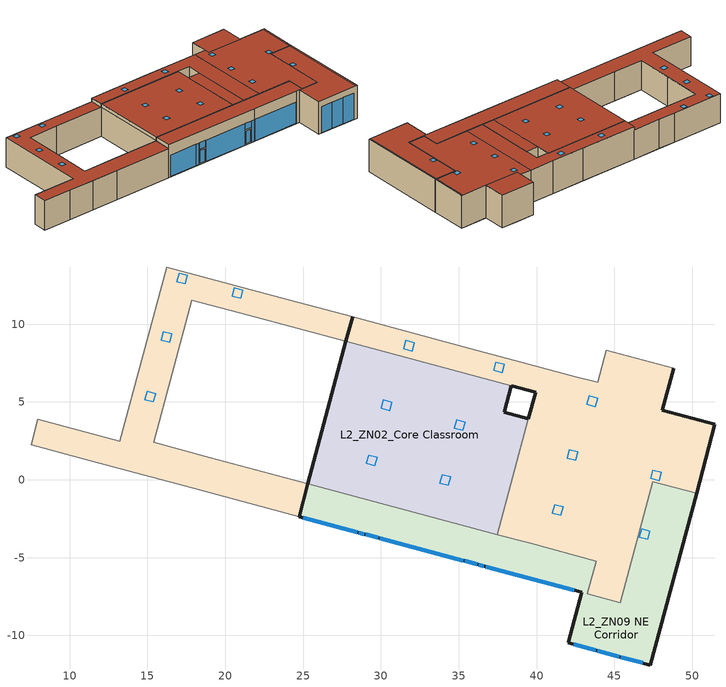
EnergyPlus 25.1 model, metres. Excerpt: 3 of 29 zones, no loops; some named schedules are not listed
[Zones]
L2_ZN02_Core Classroom
 floor to L1_ZN14_Core Open Office (NACM_Drop Ceiling): 27.75,8.89 38.38,6.05 35.93,-3.1 25.3,-0.26 z3.99; 37.92,4.33 39.48,3.91 37.49,-3.52 35.93,-3.1 z3.99
 wall outside (Base_CZ12-NonresMetalFrameWallU055): 27.75,8.89 25.3,-0.26 z7.72:8.18; 39.48,3.91 37.92,4.33 38.38,6.05 z3.99:8.18
 wall to L2_ZN01_Core Conf Room (NACM_Interior Wall): 27.75,8.89 25.3,-0.26 z3.99:7.72
 wall to L2_ZN08_Recep Corridor (NACM_Interior Wall): 38.38,6.05 27.75,8.89 z3.99:8.18
 wall to L2_ZN09 NE Corridor (NACM_Interior Wall): 25.3,-0.26 35.93,-3.1 z3.99:8.18
 wall to L2_ZN08_Recep Corridor (NACM_Interior Wall Reversed): 37.49,-3.52 39.48,3.91 z3.99:8.18
 wall to L2_ZN09 NE Corridor (NACM_Interior Wall Reversed): 35.93,-3.1 37.49,-3.52 z3.99:8.18
 roof outside (Base_CZ12-FlatNonresWoodFramingAndOtherRoofU028): 35.93,-3.1 38.38,6.05 27.75,8.89 25.3,-0.26 z8.18; 37.49,-3.52 39.48,3.91 37.92,4.33 35.93,-3.1 z8.18
 skylight (Skylight): 34.33,-0.35 34.48,0.18 33.94,0.33 33.79,-0.21 z8.18; 35.27,3.17 35.41,3.71 34.87,3.86 34.73,3.32 z8.18; 30.56,4.45 30.7,4.99 30.16,5.13 30.02,4.59 z8.18; 29.61,0.91 29.76,1.45 29.22,1.59 29.07,1.05 z8.18
L2_ZN08_Recep Corridor
 floor to L1_ZN12 SE Corridor Corner (NACM_Drop Ceiling): 46.56,7.78 48.8,7.18 48.08,4.47 45.83,5.07 z3.99
 floor to L1_ZN05_Core Corridor (NACM_Drop Ceiling): 44.48,8.34 46.56,7.78 45.83,5.07 43.75,5.63 z3.99; 28.18,10.47 42.49,6.64 39.61,-4.09 37.49,-3.52 39.94,5.63 27.75,8.89 z3.99; 42.49,6.64 43.92,6.25 43.75,5.63 45.83,5.07 43.25,-4.58 41.25,-4.04 41.13,-4.5 39.61,-4.09 z3.99
 floor to L1_ZN08 NE Corridor (NACM_Drop Ceiling): 16.23,13.67 28.18,10.47 27.75,8.89 17.85,11.55 15.39,2.4 25.3,-0.26 24.74,-2.36 7.52,2.25 7.96,3.89 13.23,2.48 z3.99; 45.83,5.07 51.46,3.56 50.28,-0.86 47.48,-0.11 45.39,-7.9 43.27,-7.33 43.83,-5.22 41.13,-4.5 41.25,-4.04 43.25,-4.58 z3.99
 wall outside (Base_CZ12-NonresMetalFrameWallU055): 38.38,6.05 39.94,5.63 39.48,3.91 / 50.28,-0.86 51.46,3.56 48.08,4.47 48.8,7.18 z3.99:8.18; 28.18,10.47 27.75,8.89 z7.72:8.18
 wall to L2_ZN07_Huddle Area (NACM_Interior Wall): 48.8,7.18 44.48,8.34 43.92,6.25 z3.99:8.18
 wall to L2_ZN07_Huddle Area (NACM_Interior Wall Reversed): 43.92,6.25 42.49,6.64 39.49,7.44 z3.99:8.18
 wall to L2_ZN07 North Conf (NACM_Interior Wall Reversed): 7.52,2.25 10.96,1.33 14.22,0.46 17.48,-0.42 24.74,-2.36 z3.99:7.72
 wall to L2_ZN01_Core Conf Room (NACM_Interior Wall Reversed): 25.3,-0.26 19.05,1.42 15.39,2.4 16.59,6.85 / 21.5,10.57 27.75,8.89 z3.99:7.72
 wall to L2_ZN06 Corner Conf (NACM_Interior Wall Reversed): 7.96,3.89 7.52,2.25 z3.99:7.72
 wall to L2_ZN10_IT Room (NACM_Interior Wall): 28.18,10.47 24.66,11.41 z3.99:7.72
 wall to L2_ZN01_Core Conf Room (NACM_Interior Wall): 16.59,6.85 17.85,11.55 21.5,10.57 z3.99:7.72
 wall to L2_ZN09 NE Corridor (NACM_Interior Wall): 24.74,-2.36 25.3,-0.26 z3.99:7.72; 37.49,-3.52 39.61,-4.09 / 43.27,-7.33 45.39,-7.9 47.48,-0.11 50.28,-0.86 z3.99:8.18
 wall to L2_ZN05_Core Open Office Cor (NACM_Interior Wall): 22.6,11.97 16.23,13.67 13.23,2.48 7.96,3.89 z3.99:7.72
 wall to L2_ZN12 Storage (NACM_Interior Wall): 24.66,11.41 22.6,11.97 z3.99:7.72
 wall to L2_ZN14 Restroom (NACM_Interior Wall): 35.3,8.56 28.18,10.47 z3.99:8.18
 wall to L2_ZN11_Breakroom (NACM_Interior Wall): 39.49,7.44 35.3,8.56 z3.99:8.18
 wall to L2_ZN09 NE Corridor (NACM_Interior Wall Reversed): 39.61,-4.09 43.83,-5.22 43.27,-7.33 z3.99:8.18
 roof outside (Base_CZ12-FlatNonresWoodFramingAndOtherRoofU028): 48.08,4.47 48.8,7.18 44.48,8.34 43.75,5.63 z8.18; 24.74,-2.36 25.3,-0.26 15.39,2.4 17.85,11.55 27.75,8.89 28.18,10.47 16.23,13.67 13.23,2.48 7.96,3.89 7.52,2.25 z7.72; 39.61,-4.09 42.49,6.64 28.18,10.47 27.75,8.89 39.94,5.63 37.49,-3.52 z8.18; 50.28,-0.86 51.46,3.56 51.32,3.6 50.13,-0.82 z8.18; 45.39,-7.9 47.48,-0.11 50.13,-0.82 51.32,3.6 43.75,5.63 43.92,6.25 42.49,6.64 39.61,-4.09 43.83,-5.22 43.27,-7.33 z8.18
 skylight (Skylight): 17.43,12.6 17.57,13.13 17.03,13.28 16.89,12.74 z7.72; 20.99,11.65 21.13,12.19 20.59,12.33 20.45,11.8 z7.72; 16.42,8.83 16.56,9.37 16.02,9.52 15.88,8.98 z7.72; 15.38,5 15.52,5.54 14.98,5.69 14.84,5.15 z7.72; 37.79,6.88 37.93,7.42 37.39,7.57 37.25,7.03 z8.18; 32.01,8.27 32.15,8.81 31.61,8.96 31.47,8.42 z8.18; 47.87,-0.06 48.02,0.48 47.48,0.62 47.33,0.08 z8.18; 42.51,1.25 42.65,1.79 42.11,1.93 41.97,1.39 z8.18; 43.78,4.71 43.92,5.25 43.38,5.39 43.24,4.85 z8.18; 41.56,-2.28 41.7,-1.74 41.16,-1.59 41.02,-2.13 z8.18
L2_ZN09 NE Corridor
 floor to L1_ZN05_Core Corridor (NACM_Drop Ceiling): 25.3,-0.26 41.13,-4.5 40.56,-6.6 24.74,-2.36 z3.99
 floor to L1_ZN08 NE Corridor (NACM_Drop Ceiling): 41.13,-4.5 43.83,-5.22 43.27,-7.33 40.56,-6.6 z3.99; 47.48,-0.11 50.28,-0.86 47.32,-11.9 42.03,-10.48 42.9,-7.23 45.39,-7.9 z3.99
 wall outside (Base_CZ12-NonresMetalFrameWallU055): 24.74,-2.36 36.68,-5.56 42.46,-7.11 42.9,-7.23 42.03,-10.48 47.32,-11.9 50.28,-0.86 z3.99:8.18; 25.3,-0.26 24.74,-2.36 z7.72:8.18
 window (Base_AllCZ_FixedWindowU34): 36.73,-5.58 42.41,-7.1 / 29.91,-3.75 35.29,-5.19 / 36.28,-5.46 36.62,-5.55 / 28.58,-3.39 28.92,-3.48 / 25.01,-2.44 28.48,-3.37 z4.04:6.78; 35.49,-5.24 36.08,-5.4 / 29.13,-3.54 29.72,-3.7 z4.14:5.77; 35.39,-5.22 36.17,-5.43 / 29.03,-3.51 29.82,-3.72 z5.97:6.78; 42.39,-10.58 43.81,-10.96 / 43.91,-10.98 45.32,-11.36 / 45.42,-11.39 46.84,-11.77 z4.04:7.39
 roof outside (Base_CZ12-FlatNonresWoodFramingAndOtherRoofU028): 43.27,-7.33 43.83,-5.22 25.3,-0.26 24.74,-2.36 z8.18; 47.32,-11.9 50.28,-0.86 50.13,-0.82 47.17,-11.86 z8.18; 47.17,-11.86 50.13,-0.82 47.48,-0.11 45.39,-7.9 42.9,-7.23 42.03,-10.48 z8.18
 skylight (Skylight): 47.14,-3.83 47.29,-3.29 46.75,-3.15 46.6,-3.69 z8.18
[Building]
CustomLabClassroom: North Axis {deg}=0; Terrain=Suburbs; Solar Distribution=FullExterior; Maximum Number of Warmup Days=50
[Site:Location]
LOS ANGELES USC: Latitude {deg}=38.69; Longitude {deg}=-121.6; Time Zone {hr}=-8; Elevation {m}=54.5592
[Site:WaterMainsTemperature]
Calculation Method=Schedule; Temperature Schedule=WaterMainCZ09
[SizingPeriod:DesignDay] Day of Month=21; Day Type=SummerDesignDay; Dry-Bulb Temperature Range Modifier Type=DefaultMultipliers; Humidity Condition Type=Wetbulb; Barometric Pressure {Pa}=100663; Wind Speed {m/s}=0.6; Wind Direction {deg}=260; Rain Indicator=No; Snow Indicator=No; Daylight Saving Time Indicator=No; Solar Model Indicator=ASHRAETau; Begin Environment Reset Mode=FullResetAtBeginEnvironment
Name | Month | Maximum Dry-Bulb Temperature {C} | Daily Dry-Bulb Temperature Range {deltaC} | Wetbulb or DewPoint at Maximum Dry-Bulb {C} | ASHRAE Clear Sky Optical Depth for Beam Irradiance (taub) | ASHRAE Clear Sky Optical Depth for Diffuse Irradiance (taud)
LOS ANGELES USC  August .4% Condns DB=>MCWB | 8 | 33.7 | 9.6 | 21.2 | 0.383 | 2.433
LOS ANGELES USC  July .4% Condns DB=>MCWB | 7 | 33.8 | 9.2 | 22.1 | 0.402 | 2.401
LOS ANGELES USC  June .4% Condns DB=>MCWB | 6 | 32.3 | 8.2 | 20.7 | 0.405 | 2.324
LOS ANGELES USC  November .4% Condns DB=>MCWB | 11 | 31.9 | 10.4 | 15.4 | 0.325 | 2.558
[Material]
Name | Roughness | Thickness {m} | Conductivity {W/m-K} | Density {kg/m3} | Specific Heat {J/kg-K} | Thermal Absorptance | Solar Absorptance | Visible Absorptance
Acoustic Tile - 3/4 in. | MediumRough | 0.01905 | 0.0576335 | 288.332 | 795.492 | 0.9 | 0.7 | 0.8
Air - Metal Wall Framing - 16 or 24 in. OC; Air - Metal Wall Framing - 16 or 24 in. OC 1 | Smooth | 0.1397 | 1.22017 | 1.28148 | 1004.832 | 0.9 | 0.7 | 0.7
Compliance Insulation Int wall | Smooth | 0.0182423 | 0.0230188 | 16.0185 | 1130.436 | 0.9 | 0.7 | 0.8
Compliance Insulation R0.02 | Smooth | 8.10768e-05 | 0.0230188 | 16.0185 | 1130.436 | 0.9 | 0.7 | 0.7
Compliance Insulation R1.41 | Smooth | 0.00571591 | 0.0230188 | 16.0185 | 1130.436 | 0.9 | 0.7 | 0.7
Compliance Insulation R14.60 | Smooth | 0.0591861 | 0.0230188 | 16.0185 | 1130.436 | 0.9 | 0.7 | 0.7
Compliance Insulation R34.93 | Smooth | 0.141601 | 0.0230188 | 16.0185 | 1130.436 | 0.9 | 0.7 | 0.8
Gypsum Board - 1/2 in. | Smooth | 0.0127 | 0.158656 | 640.739 | 1130.436 | 0.9 | 0.7 | 0.8
Gypsum Board - 5/8 in. | MediumRough | 0.016002 | 0.158656 | 640.739 | 1130.436 | 0.9 | 0.7 | 0.8
Metal Standing Seam - 1/16 in. | MediumRough | 0.0015875 | 2.21534 | 7820.53 | 502.416 | 0.75 | 0.37 | 0.75
Stucco - 7/8 in. | MediumRough | 0.022352 | 0.700948 | 1855.1 | 837.36 | 0.9 | 0.7 | 0.8
[WindowMaterial:SimpleGlazingSystem]
Name | U-Factor {W/m2-K} | Solar Heat Gain Coefficient | Visible Transmittance
Base_AllCZ_FixedWindowU34 Material | 1.93061 | 0.22 | 0.42
Skylight Material | 1.70348 | 0.25 | 0.5
[Construction]
Base_AllCZ_FixedWindowU34: Base_AllCZ_FixedWindowU34 Material
Base_CZ12-FlatNonresWoodFramingAndOtherRoofU028: Metal Standing Seam - 1/16 in., Compliance Insulation R34.93
Base_CZ12-NonresMetalFrameWallU055: Stucco - 7/8 in., Compliance Insulation R14.60, Compliance Insulation R1.41, Compliance Insulation R0.02, Compliance Insulation R0.02, Air - Metal Wall Framing - 16 or 24 in. OC, Gypsum Board - 1/2 in.
NACM_Drop Ceiling: Acoustic Tile - 3/4 in.
NACM_Interior Wall: Gypsum Board - 5/8 in., Air - Metal Wall Framing - 16 or 24 in. OC 1, Compliance Insulation Int wall
NACM_Interior Wall Reversed: Compliance Insulation Int wall, Air - Metal Wall Framing - 16 or 24 in. OC 1, Gypsum Board - 5/8 in.
Skylight: Skylight Material
[Zone] Multiplier=1; Part of Total Floor Area=Yes
L2_ZN02_Core Classroom; L2_ZN08_Recep Corridor; L2_ZN09 NE Corridor
[People] Number of People Schedule=SchoolOccupancy; Number of People Calculation Method=People; Fraction Radiant=0.3
Name | Zone or ZoneList or Space or SpaceList | Number of People | Sensible Heat Fraction | Activity Level Schedule
Class Room 1 Space People | L2_ZN02_Core Classroom | 42.0761 | 0.6125 | Class Room 1 Space People Activity Level
RCA_Store 3 Space People | L2_ZN02_Core Classroom | 1.33304 | 0.555556 | RCA_Store 3 Space People Activity Level
B1_Reception 1 Space People | L2_ZN08_Recep Corridor | 4.46647 | 0.5 | B1_Reception 1 Space People Activity Level
RCA_Corridor 4 Space People | L2_ZN08_Recep Corridor | 4.11606 | 0.5 | RCA_Corridor 4 Space People Activity Level
RCA_Corridor 6 Space People | L2_ZN08_Recep Corridor | 2.42508 | 0.5 | RCA_Corridor 6 Space People Activity Level
RCA_Corridor 8 Space People | L2_ZN08_Recep Corridor | 4.72186 | 0.5 | RCA_Corridor 8 Space People Activity Level
RCA_Corridor 7 Space People | L2_ZN09 NE Corridor | 2.25235 | 0.5 | RCA_Corridor 7 Space People Activity Level
RCA_Corridor 9 Space People | L2_ZN09 NE Corridor | 2.24906 | 0.5 | RCA_Corridor 9 Space People Activity Level
[Lights] Schedule=SchoolLights; Design Level Calculation Method=LightingLevel; Return Air Fraction=0; Fraction Radiant=0.97; Fraction Replaceable=1
Name | Zone or ZoneList or Space or SpaceList | Lighting Level {W}
Class Room 1 Space Regulated Lights | L2_ZN02_Core Classroom | 673.217
RCA_Store 3 Space Regulated Lights | L2_ZN02_Core Classroom | 53.3214
B1_Reception 1 Space Regulated Lights | L2_ZN08_Recep Corridor | 94.7434
RCA_Corridor 4 Space Regulated Lights | L2_ZN08_Recep Corridor | 329.285
RCA_Corridor 6 Space Regulated Lights | L2_ZN08_Recep Corridor | 194.006
RCA_Corridor 8 Space Regulated Lights | L2_ZN08_Recep Corridor | 377.748
RCA_Corridor 7 Space Regulated Lights | L2_ZN09 NE Corridor | 180.188
RCA_Corridor 9 Space Regulated Lights | L2_ZN09 NE Corridor | 179.925
[ElectricEquipment] Schedule=SchoolReceptacle; Design Level Calculation Method=EquipmentLevel; Fraction Latent=0; Fraction Radiant=0.2; Fraction Lost=0
Name | Zone or ZoneList or Space or SpaceList | Design Level {W}
Class Room 1 Space Recepticle Loads | L2_ZN02_Core Classroom | 1122.03
RCA_Store 3 Space Recepticle Loads | L2_ZN02_Core Classroom | 26.6607
B1_Reception 1 Space Recepticle Loads | L2_ZN08_Recep Corridor | 67.6739
[ZoneInfiltration:DesignFlowRate] Schedule=SchoolInfiltration; Design Flow Rate Calculation Method=Flow/Zone; Constant Term Coefficient=0; Temperature Term Coefficient=0; Velocity Term Coefficient=0.224052; Velocity Squared Term Coefficient=0; Density Basis=Outdoor
Name | Zone or ZoneList or Space or SpaceList | Design Flow Rate {m3/s}
Class Room 1 Space Space Infiltration Design Flow Rate 1 | L2_ZN02_Core Classroom | 0.0140875
RCA_Store 3 Space Space Infiltration Design Flow Rate 1 | L2_ZN02_Core Classroom | 0.00806182
B1_Reception 1 Space Space Infiltration Design Flow Rate 1 | L2_ZN08_Recep Corridor | 0.0140499
RCA_Corridor 4 Space Space Infiltration Design Flow Rate 1 | L2_ZN08_Recep Corridor | 0
RCA_Corridor 6 Space Space Infiltration Design Flow Rate 1 | L2_ZN08_Recep Corridor | 0.0178676
RCA_Corridor 8 Space Space Infiltration Design Flow Rate 1 | L2_ZN08_Recep Corridor | 0.0404922
RCA_Corridor 7 Space Space Infiltration Design Flow Rate 1 | L2_ZN09 NE Corridor | 0.0953683
RCA_Corridor 9 Space Space Infiltration Design Flow Rate 1 | L2_ZN09 NE Corridor | 0.101491
[Daylighting:Controls]
L2_ZN09 NE Corridor DaylightingControls: Zone or Space=L2_ZN09 NE Corridor; Lighting Control Type=Continuous; Minimum Input Power Fraction for Continuous or ContinuousOff Dimming Control=0.1; Minimum Light Output Fraction for Continuous or ContinuousOff Dimming Control=0.1; Number of Stepped Control Steps=1; Probability Lighting will be Reset When Needed in Manual Stepped Control=1; Glare Calculation Daylighting Reference Point=Daylighting Control 10; Glare Calculation Azimuth Angle of View Direction Clockwise from Zone y-Axis {deg}=-0; Daylighting Reference Point Name 1=Daylighting Control 10; Fraction of Lights Controlled by Reference Point 1=0.801406; Illuminance Setpoint at Reference Point 1 {lux}=112.5
[InternalMass] Construction=NACM_Interior Wall
Name | Zone or ZoneList | Surface Area {m2}
Merged Class Room 1_1_289 - Class Room 1_1_289 Reversed | L2_ZN02_Core Classroom | 32.2385
Merged B1_Reception 1_1_207 - B1_Reception 1_1_207 Reversed | L2_ZN08_Recep Corridor | 18.7818
Merged B1_Reception 1_1_208 - B1_Reception 1_1_208 Reversed | L2_ZN08_Recep Corridor | 2.71012
Merged RCA_Corridor 4_1_149 - RCA_Corridor 4_1_149 Reversed | L2_ZN08_Recep Corridor | 6.10136
Merged RCA_Corridor 6_1_187 - RCA_Corridor 6_1_187 Reversed | L2_ZN08_Recep Corridor | 46.5469
Merged RCA_Corridor 7_1_194 - RCA_Corridor 7_1_194 Reversed | L2_ZN09 NE Corridor | 1.57906
[Schedule:Year]
SchoolOccupancy: SchoolOccupancyWk, 1, 1, 12, 31
SchoolLights: SchoolLightsWk, 1, 1, 12, 31
SchoolReceptacle: SchoolReceptacleWk, 1, 1, 12, 31
Class Room 1 Space People Activity Level: Class Room 1 Space People Activity Level Week Rule - Jan1-Dec31, 1, 1, 12, 31
RCA_Store 3 Space People Activity Level: RCA_Store 3 Space People Activity Level Week Rule - Jan1-Dec31, 1, 1, 12, 31
B1_Reception 1 Space People Activity Level: B1_Reception 1 Space People Activity Level Week Rule - Jan1-Dec31, 1, 1, 12, 31
RCA_Corridor 4 Space People Activity Level: RCA_Corridor 4 Space People Activity Level Week Rule - Jan1-Dec31, 1, 1, 12, 31
RCA_Corridor 6 Space People Activity Level: RCA_Corridor 6 Space People Activity Level Week Rule - Jan1-Dec31, 1, 1, 12, 31
RCA_Corridor 8 Space People Activity Level: RCA_Corridor 8 Space People Activity Level Week Rule - Jan1-Dec31, 1, 1, 12, 31
RCA_Corridor 7 Space People Activity Level: RCA_Corridor 7 Space People Activity Level Week Rule - Jan1-Dec31, 1, 1, 12, 31
RCA_Corridor 9 Space People Activity Level: RCA_Corridor 9 Space People Activity Level Week Rule - Jan1-Dec31, 1, 1, 12, 31
SchoolInfiltration: SchoolInfiltrationWk, 1, 1, 12, 31
WaterMainCZ09: WaterMainCZ09JanWk, 1, 1, 1, 31, WaterMainCZ09FebWk, 2, 1, 2, 28, WaterMainCZ09MarWk, 3, 1, 3, 31, WaterMainCZ09AprWk, 4, 1, 4, 30, WaterMainCZ09MayWk, 5, 1, 5, 31, WaterMainCZ09JunWk, 6, 1, 6, 30, WaterMainCZ09JulWk, 7, 1, 7, 31, WaterMainCZ09AugWk, 8, 1, 8, 31, WaterMainCZ09SepWk, 9, 1, 9, 30, WaterMainCZ09OctWk, 10, 1, 10, 31, WaterMainCZ09NovWk, 11, 1, 11, 30, WaterMainCZ09DecWk, 12, 1, 12, 31
[Schedule:Week:Daily]
SchoolOccupancyWk: SchoolOccupancySun, SchoolOccupancyWD, SchoolOccupancyWD, SchoolOccupancyWD, SchoolOccupancyWD, SchoolOccupancyWD, SchoolOccupancySat, SchoolOccupancySun, OnDay, OffDay, SchoolOccupancySun, SchoolOccupancySun
SchoolLightsWk: SchoolLightsSun, SchoolLightsWD, SchoolLightsWD, SchoolLightsWD, SchoolLightsWD, SchoolLightsWD, SchoolLightsSat, SchoolLightsSun, OnDay, OffDay, SchoolLightsSun, SchoolLightsSun
SchoolReceptacleWk: SchoolReceptacleSun, SchoolReceptacleWD, SchoolReceptacleWD, SchoolReceptacleWD, SchoolReceptacleWD, SchoolReceptacleWD, SchoolReceptacleSat, SchoolReceptacleSun, OnDay, OffDay, SchoolReceptacleSun, SchoolReceptacleSun
Class Room 1 Space People Activity Level Week Rule - Jan1-Dec31: Class Room 1 Space People Activity Level Default Day, Class Room 1 Space People Activity Level Default Day, Class Room 1 Space People Activity Level Default Day, Class Room 1 Space People Activity Level Default Day, Class Room 1 Space People Activity Level Default Day, Class Room 1 Space People Activity Level Default Day, Class Room 1 Space People Activity Level Default Day, Class Room 1 Space People Activity Level Default Day, Class Room 1 Space People Activity Level Default Day, Class Room 1 Space People Activity Level Default Day, Class Room 1 Space People Activity Level Default Day, Class Room 1 Space People Activity Level Default Day
RCA_Store 3 Space People Activity Level Week Rule - Jan1-Dec31: RCA_Store 3 Space People Activity Level Default Day, RCA_Store 3 Space People Activity Level Default Day, RCA_Store 3 Space People Activity Level Default Day, RCA_Store 3 Space People Activity Level Default Day, RCA_Store 3 Space People Activity Level Default Day, RCA_Store 3 Space People Activity Level Default Day, RCA_Store 3 Space People Activity Level Default Day, RCA_Store 3 Space People Activity Level Default Day, RCA_Store 3 Space People Activity Level Default Day, RCA_Store 3 Space People Activity Level Default Day, RCA_Store 3 Space People Activity Level Default Day, RCA_Store 3 Space People Activity Level Default Day
B1_Reception 1 Space People Activity Level Week Rule - Jan1-Dec31: B1_Reception 1 Space People Activity Level Default Day, B1_Reception 1 Space People Activity Level Default Day, B1_Reception 1 Space People Activity Level Default Day, B1_Reception 1 Space People Activity Level Default Day, B1_Reception 1 Space People Activity Level Default Day, B1_Reception 1 Space People Activity Level Default Day, B1_Reception 1 Space People Activity Level Default Day, B1_Reception 1 Space People Activity Level Default Day, B1_Reception 1 Space People Activity Level Default Day, B1_Reception 1 Space People Activity Level Default Day, B1_Reception 1 Space People Activity Level Default Day, B1_Reception 1 Space People Activity Level Default Day
RCA_Corridor 4 Space People Activity Level Week Rule - Jan1-Dec31: RCA_Corridor 4 Space People Activity Level Default Day, RCA_Corridor 4 Space People Activity Level Default Day, RCA_Corridor 4 Space People Activity Level Default Day, RCA_Corridor 4 Space People Activity Level Default Day, RCA_Corridor 4 Space People Activity Level Default Day, RCA_Corridor 4 Space People Activity Level Default Day, RCA_Corridor 4 Space People Activity Level Default Day, RCA_Corridor 4 Space People Activity Level Default Day, RCA_Corridor 4 Space People Activity Level Default Day, RCA_Corridor 4 Space People Activity Level Default Day, RCA_Corridor 4 Space People Activity Level Default Day, RCA_Corridor 4 Space People Activity Level Default Day
RCA_Corridor 6 Space People Activity Level Week Rule - Jan1-Dec31: RCA_Corridor 6 Space People Activity Level Default Day, RCA_Corridor 6 Space People Activity Level Default Day, RCA_Corridor 6 Space People Activity Level Default Day, RCA_Corridor 6 Space People Activity Level Default Day, RCA_Corridor 6 Space People Activity Level Default Day, RCA_Corridor 6 Space People Activity Level Default Day, RCA_Corridor 6 Space People Activity Level Default Day, RCA_Corridor 6 Space People Activity Level Default Day, RCA_Corridor 6 Space People Activity Level Default Day, RCA_Corridor 6 Space People Activity Level Default Day, RCA_Corridor 6 Space People Activity Level Default Day, RCA_Corridor 6 Space People Activity Level Default Day
RCA_Corridor 8 Space People Activity Level Week Rule - Jan1-Dec31: RCA_Corridor 8 Space People Activity Level Default Day, RCA_Corridor 8 Space People Activity Level Default Day, RCA_Corridor 8 Space People Activity Level Default Day, RCA_Corridor 8 Space People Activity Level Default Day, RCA_Corridor 8 Space People Activity Level Default Day, RCA_Corridor 8 Space People Activity Level Default Day, RCA_Corridor 8 Space People Activity Level Default Day, RCA_Corridor 8 Space People Activity Level Default Day, RCA_Corridor 8 Space People Activity Level Default Day, RCA_Corridor 8 Space People Activity Level Default Day, RCA_Corridor 8 Space People Activity Level Default Day, RCA_Corridor 8 Space People Activity Level Default Day
RCA_Corridor 7 Space People Activity Level Week Rule - Jan1-Dec31: RCA_Corridor 7 Space People Activity Level Default Day, RCA_Corridor 7 Space People Activity Level Default Day, RCA_Corridor 7 Space People Activity Level Default Day, RCA_Corridor 7 Space People Activity Level Default Day, RCA_Corridor 7 Space People Activity Level Default Day, RCA_Corridor 7 Space People Activity Level Default Day, RCA_Corridor 7 Space People Activity Level Default Day, RCA_Corridor 7 Space People Activity Level Default Day, RCA_Corridor 7 Space People Activity Level Default Day, RCA_Corridor 7 Space People Activity Level Default Day, RCA_Corridor 7 Space People Activity Level Default Day, RCA_Corridor 7 Space People Activity Level Default Day
RCA_Corridor 9 Space People Activity Level Week Rule - Jan1-Dec31: RCA_Corridor 9 Space People Activity Level Default Day, RCA_Corridor 9 Space People Activity Level Default Day, RCA_Corridor 9 Space People Activity Level Default Day, RCA_Corridor 9 Space People Activity Level Default Day, RCA_Corridor 9 Space People Activity Level Default Day, RCA_Corridor 9 Space People Activity Level Default Day, RCA_Corridor 9 Space People Activity Level Default Day, RCA_Corridor 9 Space People Activity Level Default Day, RCA_Corridor 9 Space People Activity Level Default Day, RCA_Corridor 9 Space People Activity Level Default Day, RCA_Corridor 9 Space People Activity Level Default Day, RCA_Corridor 9 Space People Activity Level Default Day
SchoolInfiltrationWk: SchoolInfiltrationSun, SchoolInfiltrationWD, SchoolInfiltrationWD, SchoolInfiltrationWD, SchoolInfiltrationWD, SchoolInfiltrationWD, SchoolInfiltrationSat, SchoolInfiltrationSun, SchoolInfiltrationWD, SchoolInfiltrationWD, SchoolInfiltrationSun, SchoolInfiltrationSun
WaterMainCZ09JanWk: WaterMainCZ09Jan, WaterMainCZ09Jan, WaterMainCZ09Jan, WaterMainCZ09Jan, WaterMainCZ09Jan, WaterMainCZ09Jan, WaterMainCZ09Jan, WaterMainCZ09Jan, WaterMainCZ09Jan, WaterMainCZ09Jan, WaterMainCZ09Jan, WaterMainCZ09Jan
